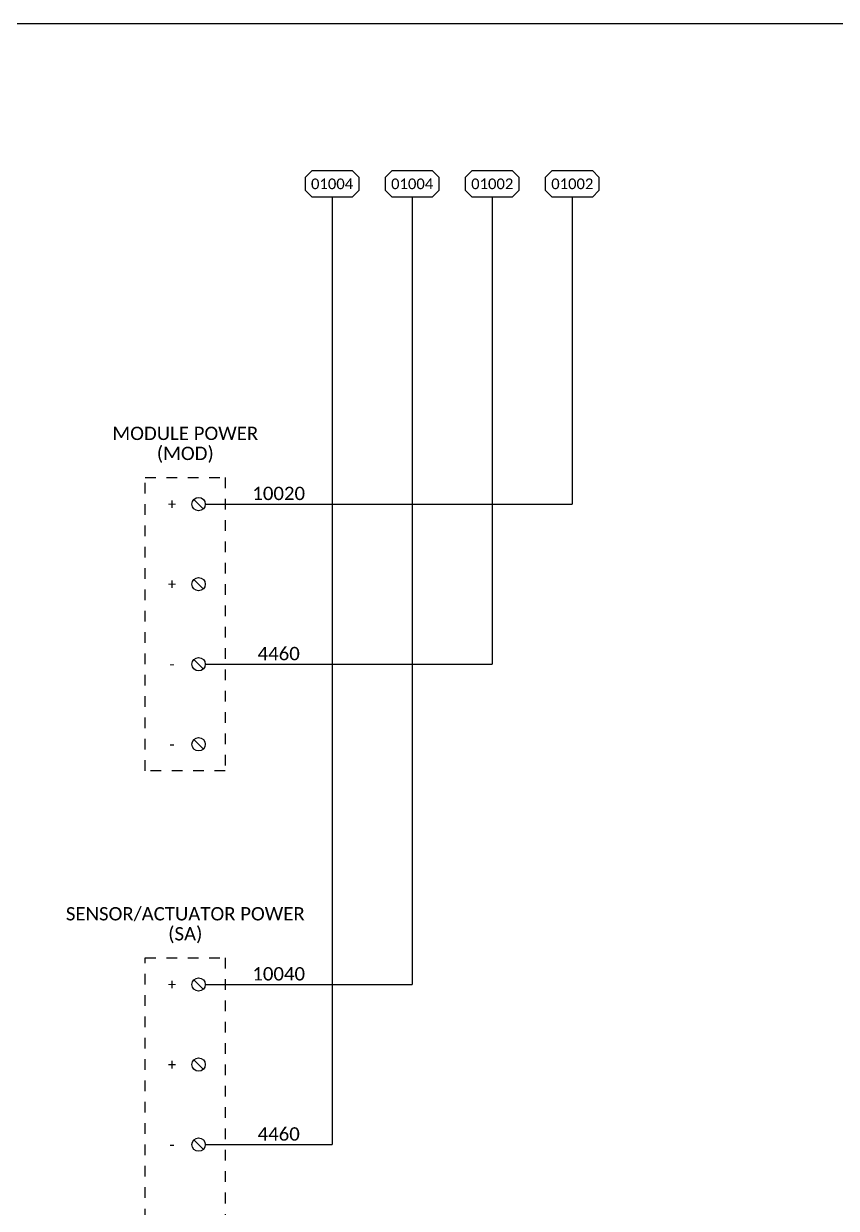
# Model space of a CAD drawing. Header units: inches. Extents: x 0 to 316, y -1 to 150.
# Drawn here: x 69.61 to 77.22, y 31.9 to 43 of the extents above; entities that cross this region are included whole.
import ezdxf
from ezdxf.enums import TextEntityAlignment as Align

# ---------------------------------------------------------------- set-up
doc = ezdxf.new("R2010")
doc.units = ezdxf.units.IN
doc.header["$MEASUREMENT"] = 0
doc.linetypes.add('DASHED', pattern=[0.75, 0.5, -0.25])
doc.linetypes.add('HIDDEN2', pattern=[0.1875, 0.125, -0.0625])
doc.styles.add('Calibri', font='calibri.ttf')

# ---------------------------------------------------------------- blocks, each defined once
blk = doc.blocks.new('REF')
at = {"color": 2}
for p, q in [((0, 0.062), (0.062, 0.125)), ((0.062, 0.125), (0.438, 0.125)), ((0.438, 0.125), (0.5, 0.062)), ((0, -0.062), (0, 0.062)), ((0.5, 0.062), (0.5, -0.062)), ((0.062, -0.125), (0, -0.062)), ((0.5, -0.062), (0.438, -0.125)), ((0.438, -0.125), (0.062, -0.125))]:
    blk.add_line(p, q, dxfattribs=at)
at = {"color": 3, "style": 'Calibri'}
blk.add_attdef('XXXXX', text='', height=0.1, dxfattribs=at).set_placement((0.25, -0.05), align=Align.CENTER)
blk = doc.blocks.new('TERM')
at = {"color": 2}
blk.add_line((-0.044, 0.044), (0.044, -0.044), dxfattribs=at)
blk.add_circle((0, 0), 0.0625, dxfattribs=at)

msp = doc.modelspace()

# ---------------------------------------------------------------- linework, layer by layer
at = {"color": 5, "linetype": 'Continuous'}
for p, q in [((72.5, 41.375), (72.5, 32.5)), ((74, 41.375), (74, 37)), ((71.3125, 37), (74, 37)), ((71.3125, 32.5), (72.5, 32.5))]:
    msp.add_line(p, q, dxfattribs=at)
at = {"color": 35, "linetype": 'Continuous'}
for p, q in [((73.25, 41.375), (73.25, 34)), ((74.75, 41.375), (74.75, 38.5)), ((71.3125, 38.5), (74.75, 38.5)), ((71.3125, 34), (73.25, 34))]:
    msp.add_line(p, q, dxfattribs=at)
at = {"ltscale": 0.25}
msp.add_lwpolyline([(62, 22), (92, 22), (92, 43), (62, 43)], close=True, dxfattribs=at)
at = {"color": 2, "linetype": 'HIDDEN2', "ltscale": 0.5}
for points in [[(70.75, 38.75), (71.5, 38.75), (71.5, 36), (70.75, 36)], [(70.75, 34.25), (71.5, 34.25), (71.5, 30), (70.75, 30)]]:
    msp.add_lwpolyline(points, close=True, dxfattribs=at)

# ---------------------------------------------------------------- block references
for p, values in [((72.25, 41.5), {'XXXXX': '01004'}), ((73, 41.5), {'XXXXX': '01004'}), ((73.75, 41.5), {'XXXXX': '01002'}), ((74.5, 41.5), {'XXXXX': '01002'})]:
    msp.add_blockref('REF', p).add_auto_attribs(values)
for p in [(71.25, 38.5), (71.25, 37.75), (71.25, 37), (71.25, 36.25), (71.25, 34), (71.25, 33.25), (71.25, 32.5)]:
    msp.add_blockref('TERM', p)

# ---------------------------------------------------------------- texts
at = {"style": 'Calibri'}
for s, p in [('MODULE POWER', (71.125, 39.0625)), ('(MOD)', (71.125, 38.875)), ('SENSOR/ACTUATOR POWER', (71.125, 34.5625)), ('(SA)', (71.125, 34.375))]:
    msp.add_text(s, height=0.125, dxfattribs=at).set_placement(p, align=Align.BOTTOM_CENTER)
at = {"color": 35, "style": 'Calibri'}
msp.add_text('10020', height=0.125, dxfattribs=at).set_placement((72, 38.5), align=Align.BOTTOM_CENTER)
at = {"linetype": 'DASHED', "style": 'Calibri'}
for s, p in [('+', (71, 38.5)), ('+', (71, 37.75)), ('-', (71, 37)), ('-', (71, 36.25)), ('+', (71, 34)), ('+', (71, 33.25)), ('-', (71, 32.5))]:
    msp.add_text(s, height=0.1, dxfattribs=at).set_placement(p, align=Align.MIDDLE_CENTER)
at = {"color": 5, "style": 'Calibri'}
msp.add_text('4460', height=0.125, dxfattribs=at).set_placement((72, 37), align=Align.BOTTOM_CENTER)
at = {"color": 35, "linetype": 'Continuous', "style": 'Calibri'}
msp.add_text('10040', height=0.125, dxfattribs=at).set_placement((72, 34), align=Align.BOTTOM_CENTER)
at = {"color": 5, "linetype": 'Continuous', "style": 'Calibri'}
msp.add_text('4460', height=0.125, dxfattribs=at).set_placement((72, 32.5), align=Align.BOTTOM_CENTER)

doc.saveas('drawing.dxf')
